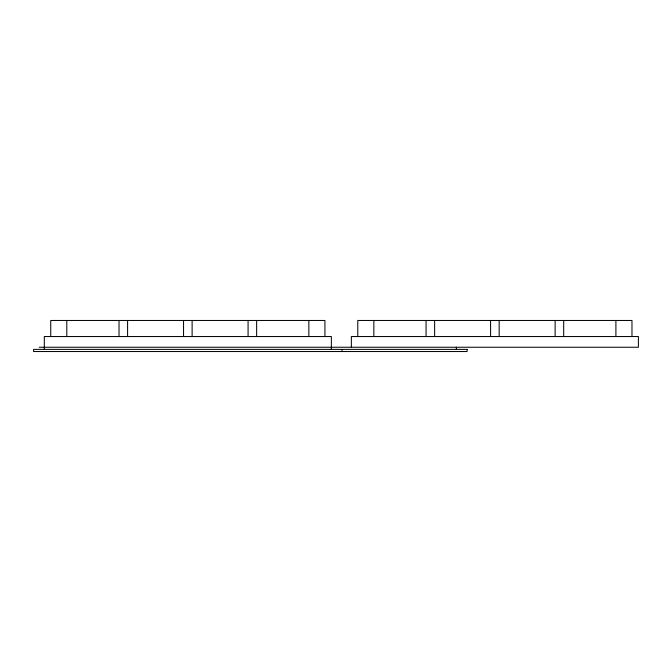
<?xml version="1.0" encoding="UTF-8"?>
<svg xmlns="http://www.w3.org/2000/svg" width="672" height="672" viewBox="0 0 672 672"><rect width="100%" height="100%" fill="white"/><g stroke="black" fill="none" stroke-linecap="round" stroke-linejoin="round"><path stroke-width="1.01" d="M39.236 347.248L638.4 347.248L638.4 336.538L351.355 336.538L351.355 347.248M631.974 336.538L631.974 320.468L357.781 320.468L357.781 336.538M615.905 320.468L615.905 336.538M563.69 320.468L563.69 336.538M555.122 320.468L555.122 336.538M499.162 320.468L499.162 336.538M490.594 320.468L490.594 336.538M456.38 347.248L456.38 349.39M434.633 320.468L434.633 336.538M426.065 320.468L426.065 336.538M373.85 320.468L373.85 336.538M342.065 349.39L342.065 351.532M331.355 349.39L331.355 336.538L44.31 336.538L44.31 349.39M324.929 336.538L324.929 320.468L50.736 320.468L50.736 336.538M308.86 320.468L308.86 336.538M256.645 320.468L256.645 336.538M248.077 320.468L248.077 336.538M192.116 320.468L192.116 336.538M183.548 320.468L183.548 336.538M127.588 320.468L127.588 336.538M119.02 320.468L119.02 336.538M66.805 320.468L66.805 336.538M467.09 349.39L33.6 349.39L33.6 351.532L467.09 351.532L467.09 349.39"/></g></svg>
